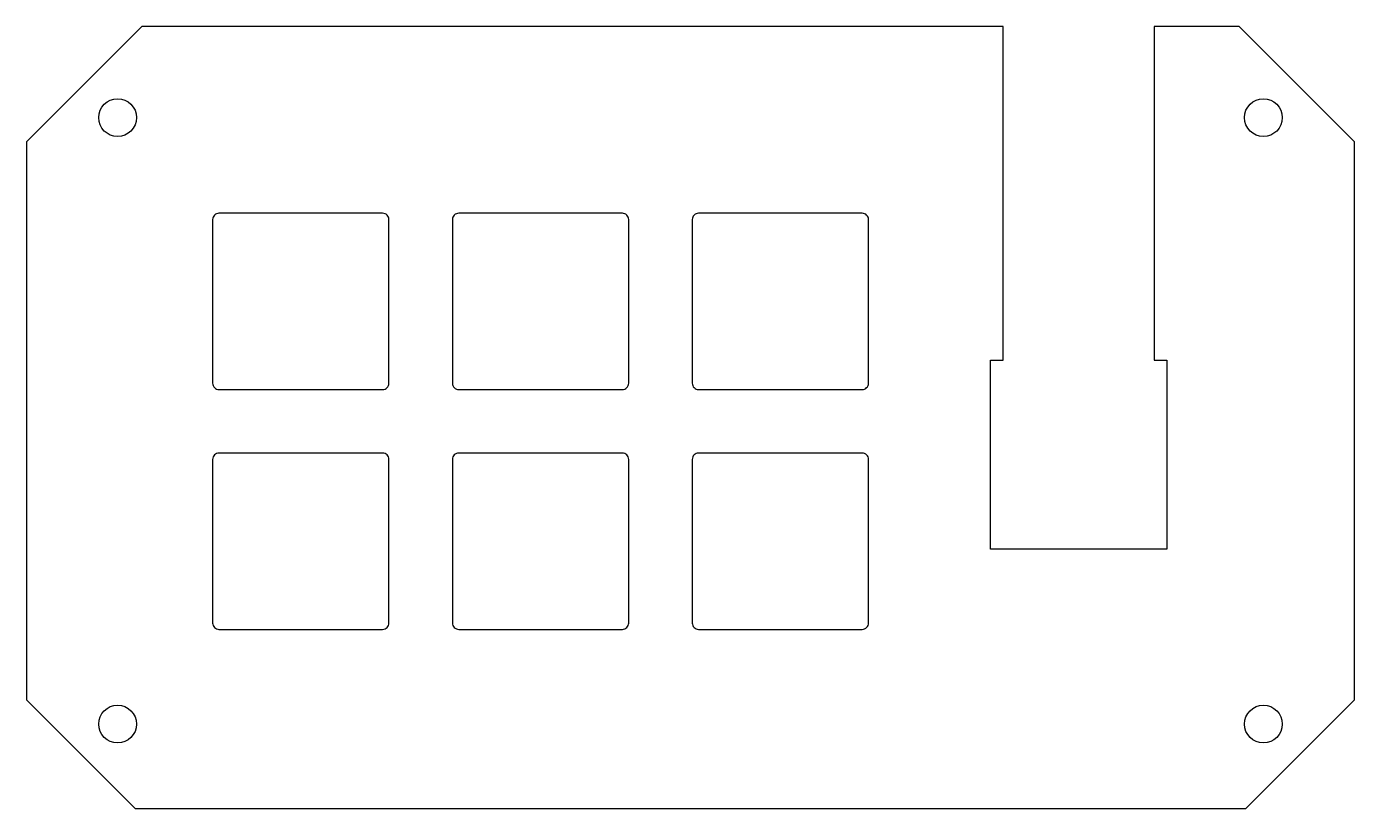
# Model space of a CAD drawing. Header units: millimetres. Extents: x -53 to 53, y -29 to 33.
import ezdxf

# ---------------------------------------------------------------- set-up
doc = ezdxf.new("R2010")
doc.units = ezdxf.units.MM
doc.layers.get('0').update_dxf_attribs({"linetype": 'CONTINUOUS'})

msp = doc.modelspace()

# ---------------------------------------------------------------- linework, layer by layer
msp.add_lwpolyline([(36.84, 33), (36.84, 6.5), (37.84, 6.5), (37.84, -8.5), (23.84, -8.5), (23.84, 6.5), (24.84, 6.5), (24.84, 33), (-43.59, 33), (-52.74, 23.85), (-52.74, -20.47), (-44.12, -29.09), (44.12, -29.09), (52.74, -20.47), (52.74, 23.85), (43.59, 33)], close=True)
for points in [[(-24.46, 4.18, 0.414214), (-23.96, 4.68), (-23.96, 17.68, 0.414214), (-24.46, 18.18), (-37.46, 18.18, 0.414214), (-37.96, 17.68), (-37.96, 4.68, 0.414214), (-37.46, 4.18)], [(-5.41, 4.18, 0.414214), (-4.91, 4.68), (-4.91, 17.68, 0.414214), (-5.41, 18.18), (-18.41, 18.18, 0.414214), (-18.91, 17.68), (-18.91, 4.68, 0.414214), (-18.41, 4.18)], [(13.64, 4.18, 0.414214), (14.14, 4.68), (14.14, 17.68, 0.414214), (13.64, 18.18), (0.64, 18.18, 0.414214), (0.14, 17.68), (0.14, 4.68, 0.414214), (0.64, 4.18)], [(-24.46, -14.87, 0.414214), (-23.96, -14.37), (-23.96, -1.37, 0.414214), (-24.46, -0.87), (-37.46, -0.87, 0.414214), (-37.96, -1.37), (-37.96, -14.37, 0.414214), (-37.46, -14.87)], [(-5.41, -14.87, 0.414214), (-4.91, -14.37), (-4.91, -1.37, 0.414214), (-5.41, -0.87), (-18.41, -0.87, 0.414214), (-18.91, -1.37), (-18.91, -14.37, 0.414214), (-18.41, -14.87)], [(13.64, -14.87, 0.414214), (14.14, -14.37), (14.14, -1.37, 0.414214), (13.64, -0.87), (0.64, -0.87, 0.414214), (0.14, -1.37), (0.14, -14.37, 0.414214), (0.64, -14.87)]]:
    msp.add_lwpolyline(points, format="xyb", close=True)
for centre in [(-45.51, 25.77), (45.51, 25.77), (-45.51, -22.39), (45.51, -22.39)]:
    msp.add_circle(centre, 1.5)

doc.saveas('drawing.dxf')
